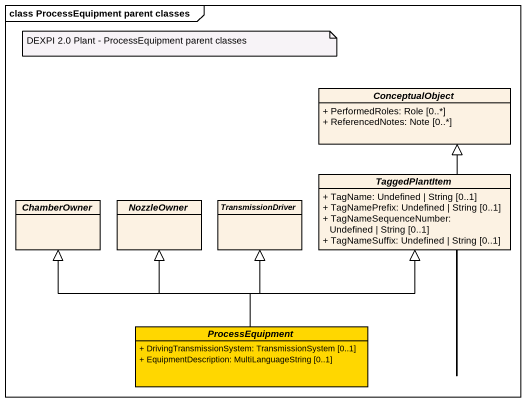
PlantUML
@startuml
mainframe class ProcessEquipment parent classes
hide circle
hide empty members
skinparam classAttributeIconSize 0
abstract class ConceptualObject {
  + PerformedRoles: Role [0..*]
  + ReferencedNotes: Note [0..*]
}
abstract class TaggedPlantItem {
  + TagName: Undefined | String [0..1]
  + TagNamePrefix: Undefined | String [0..1]
  + TagNameSequenceNumber: Undefined | String [0..1]
  + TagNameSuffix: Undefined | String [0..1]
}
abstract class ChamberOwner
abstract class NozzleOwner
abstract class TransmissionDriver
abstract class ProcessEquipment #FFD700 {
  + DrivingTransmissionSystem: TransmissionSystem [0..1]
  + EquipmentDescription: MultiLanguageString [0..1]
}
TaggedPlantItem -up-|> ConceptualObject
ProcessEquipment -up-|> TaggedPlantItem
ProcessEquipment -up-|> ChamberOwner
ProcessEquipment -up-|> NozzleOwner
ProcessEquipment -up-|> TransmissionDriver
note as N1
  DEXPI 2.0 Plant - ProcessEquipment parent classes
end note
@enduml
